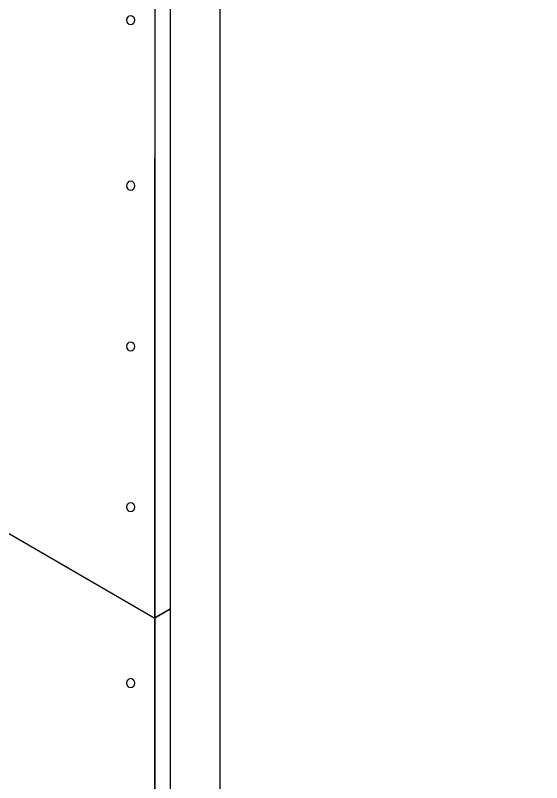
# Model space of a CAD drawing. Extents: x -1140 to 5605, y -816 to 2382.
# Drawn here: x -686.6 to -509.5, y -12.6 to 245.3 of the extents above; entities that cross this region are included whole.
import ezdxf

# ---------------------------------------------------------------- set-up
doc = ezdxf.new("R2010")
doc.units = 0
doc.header["$MEASUREMENT"] = 0
doc.layers.add('G-ANNO-TTLB', color=7, linetype='Continuous', lineweight=0)
doc.layers.add('wall scratch', color=7, linetype='Continuous', lineweight=0)

# ---------------------------------------------------------------- blocks, each defined once
blk = doc.blocks.new('Block_47')
at = {"layer": 'wall scratch', "color": 18, "lineweight": 25, "true_color": 0x000000}
for centre in [(-647.73, 243.66), (-647.73, 188.05), (-647.73, 134.03), (-647.73, 80.02), (-647.73, 20.91)]:
    blk.add_ellipse(centre, major_axis=(0, 1.59), ratio=0.812499, dxfattribs=at)

msp = doc.modelspace()

# ---------------------------------------------------------------- hatches: boundary and pattern name
at = {"layer": 'G-ANNO-TTLB', "true_color": 0xff00ff, "transparency": 33554687}
h = msp.add_hatch(color=6, dxfattribs=at)
edge = h.paths.add_edge_path()
edge.add_spline(control_points=[(1815.43, -731.7), (1815.43, -731.7), (-1114.08, -731.7), (-1114.08, -731.7), (-1114.08, -731.7), (-1114.08, 1725.3), (-1114.08, 1725.3), (-1114.08, 1725.3), (1815.43, 1725.3), (1815.43, 1725.3), (1815.43, 1725.3), (1815.43, -731.7), (1815.43, -731.7)], knot_values=[0, 0, 0, 0, 1, 1, 1, 2, 2, 2, 3, 3, 3, 4, 4, 4, 4], degree=3, periodic=0)
edge = h.paths.add_edge_path()
edge.add_spline(control_points=[(-1105.08, 1716.3), (-1105.08, 1716.3), (-1105.08, -722.7), (-1105.08, -722.7), (-1105.08, -722.7), (1806.43, -722.7), (1806.43, -722.7), (1806.43, -722.7), (1806.43, 1716.3), (1806.43, 1716.3), (1806.43, 1716.3), (-1105.08, 1716.3), (-1105.08, 1716.3)], knot_values=[0, 0, 0, 0, 1, 1, 1, 2, 2, 2, 3, 3, 3, 4, 4, 4, 4], degree=3, periodic=0)
edge.add_line((-1105.08, 1716.3), (-1105.08, 1716.3))

# ---------------------------------------------------------------- linework, layer by layer
at = {"layer": 'G-ANNO-TTLB'}
for points in [[(1815.43, -731.7), (1815.43, -731.7), (-1114.08, -731.7), (-1114.08, -731.7), (-1114.08, -731.7), (-1114.08, 1725.3), (-1114.08, 1725.3), (-1114.08, 1725.3), (1815.43, 1725.3), (1815.43, 1725.3), (1815.43, 1725.3), (1815.43, -731.7), (1815.43, -731.7)], [(-1105.08, 1716.3), (-1105.08, 1716.3), (-1105.08, -722.7), (-1105.08, -722.7), (-1105.08, -722.7), (1806.43, -722.7), (1806.43, -722.7), (1806.43, -722.7), (1806.43, 1716.3), (1806.43, 1716.3), (1806.43, 1716.3), (-1105.08, 1716.3), (-1105.08, 1716.3)]]:
    msp.add_open_spline(points, degree=3, knots=[0, 0, 0, 0, 1, 1, 1, 2, 2, 2, 3, 3, 3, 4, 4, 4, 4], dxfattribs=at)
at = {"layer": 'wall scratch', "color": 33, "lineweight": 25, "true_color": 0xcc9966}
msp.add_line((-617.6, -156.66), (-617.6, 267.83), dxfattribs=at)
at = {"layer": 'wall scratch', "color": 2, "lineweight": 25, "true_color": 0xffff00}
for p, q in [((-634.4, -166.38), (-634.4, 258.11)), ((-639.62, 254.97), (-639.62, -169.52)), ((-639.62, -169.52), (-639.62, 197.18)), ((-729.91, 95), (-639.62, 42.72)), ((-634.81, 45.51), (-639.62, 42.72)), ((-634.4, 45.86), (-639.21, 43.08))]:
    msp.add_line(p, q, dxfattribs=at)

# ---------------------------------------------------------------- block references
at = {"layer": 'wall scratch'}
msp.add_blockref('Block_47', (0, 0), dxfattribs=at)

doc.saveas('drawing.dxf')
